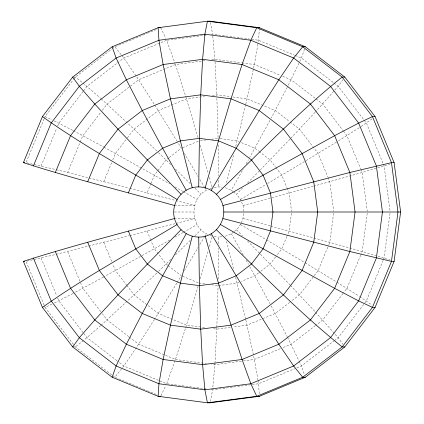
<?xml version="1.0" encoding="UTF-8"?>
<svg xmlns="http://www.w3.org/2000/svg" width="424" height="424" viewBox="0 0 424 424"><rect width="100%" height="100%" fill="white"/><g stroke="black" fill="none" stroke-linecap="round" stroke-linejoin="round"><path stroke-width="0.32" stroke-dasharray="2.12 1.59" d="M216.839 327.174L218.116 284.334M218.19 279.087L218.625 248.268M218.689 243.678L218.784 237.117L222.028 236.693M216.818 327.837L215.048 362.048M215.016 362.706L212.8 387.865M259.345 28.36L258.576 40.259L258.025 43.455M207.447 234.255C189.528 226.294 189.528 197.706 207.447 189.745M234.44 231.361C240.064 227.19 243.344 220.236 243.694 213.299M291.474 213.272L289.136 231.059L287.175 235.797M333.603 213.288L329.782 242.321L328.044 246.53M367.211 213.293L362.181 251.517L360.935 254.532M390.006 213.299L384.128 258.02L383.376 259.827M257.914 44.091L254.374 64.522L245.856 103.933M210.315 401.56L212.625 389.799L258.576 383.741L294.669 368.769M245.703 104.569L235.67 146.64M226.575 182.601L233.884 153.705M200.314 278.701L208.359 250.197M209.429 246.397L212.111 236.899M198.125 286.274L185.696 327.657M129.362 337.064L138.68 344.224L175.451 359.478L185.495 328.282M304.512 49.131L301.4 58.024L299.185 62.725M175.001 360.718L166.669 383.741L123.85 365.976L117.543 361.131M44.064 119.022L26.028 162.62L55.645 169.542M44.313 118.418L45.066 116.6L73.352 79.686M41.123 165.98L56.615 128.536M57.611 126.119L58.862 123.103L83.104 91.462M56.275 169.695L67.639 172.483L82.871 135.659L100.748 112.334M67.639 172.483L103.774 181.679L111.729 162.44M112.726 160.034L115.46 153.424L126.93 138.452M129.871 188.468L147.059 192.941L150.732 184.058M150.981 183.465L154.405 175.176L166.097 159.922L168.72 157.908M286.931 236.391L281.79 248.824L275.945 256.451M327.794 247.134L318.095 270.576L299.503 294.839L290.223 301.973M360.686 255.137L346.954 288.341L343.376 293.005M383.126 260.431L366.389 300.897L338.172 337.721L335.018 340.143M298.904 63.314L287.551 86.745M161.041 395.698L165.826 385.533M287.255 87.323L271.196 118.079M269.94 120.395L249.709 157.431M232.882 191.441L231.324 190.244L243.259 168.948M246.164 163.765L248.422 159.737M184.355 270.666L198.162 247.383M199.842 244.542L204.22 237.159M204.559 236.592L206.239 233.757M176.856 283.089L154.781 318.954M177.2 282.527L181.329 275.78L168.196 265.689M154.431 319.5L136.825 346.943M136.454 347.484L123.85 365.976L114.809 377.238L112.212 375.245M342.963 79.638L338.172 86.279L315.578 111.772M73.75 79.166L75.345 77.083L111.692 49.158M83.502 90.948L87.079 86.279L117.019 63.271M102.332 110.261L107.102 104.039L129.877 86.538M127.327 137.938L134.053 129.161L158.285 110.542L186.496 98.84L204.538 96.46M275.558 256.96L270.104 264.078L259.075 272.553M342.979 293.525L322.722 319.961L315.991 325.129M315.133 112.254L290.456 138.627M290.005 139.099L260.442 169.796M243.779 211.348L243.01 205.497L240.503 199.439L236.518 194.24L242.502 188.129M247.563 182.956L259.981 170.268M170.819 259.44L158.555 271.312M175.541 254.803L190.18 240.429M194.907 235.792L201.045 229.76M156.673 273.125L134.053 294.839L101.241 325.16M100.753 325.59L84.016 340.122M83.507 340.52L75.345 346.917L72.705 346.917M112.212 48.755L114.809 46.762L123.85 58.024L136.454 76.516M117.543 62.869L123.85 58.024L166.669 40.259L175.001 63.282M130.396 86.141L138.68 79.776L175.451 64.522L206.504 60.431M169.245 157.505L181.329 148.22L177.2 141.473M225.277 236.263L231.324 233.757L233.921 231.758M258.55 272.955L254.872 275.78L241.415 281.361M289.709 302.365L275.277 313.458L247.06 325.16L232.887 327.031M315.477 325.526L291.145 344.224L282.707 347.722M334.494 340.546L301.4 365.976L295.284 368.514M372.012 118.895L359.727 127.407M359.17 127.767L336.963 141.807M336.407 142.151L305.047 161.242M304.48 161.581L266.521 184.149M240.503 199.439L265.954 184.482M169.764 240.09L104.023 276.808M174.879 237.175L182.839 232.649M183.412 232.326L197.059 224.561M103.456 277.121L73.5 293.238M72.917 293.546L54.261 303.065M44.313 305.582L45.066 307.4L51.961 304.151M115.413 46.513L146.852 33.47M147.457 33.22L157.129 29.208M182.548 147.711L199.063 140.863M209.869 188.738L212.292 187.737M238.966 282.373L237.133 283.137L218.758 285.559M280.296 348.724L254.374 359.478L242.083 361.094M390.371 163.881L362.181 172.483L313.908 186.078M313.272 186.253L270.814 197.929M243.01 205.497L270.183 198.098M129.871 235.532L175.557 223.528M176.188 223.358L194.552 218.503L174.497 218.503M56.275 254.305L129.235 235.696M44.064 304.978L26.028 261.38L55.645 254.458M167.326 40.174L206.059 35.07M211.311 34.376L212.625 34.201L258.576 40.259L294.669 55.231M211.677 59.747L214.91 59.323L241.436 62.821M212.27 95.442L216.781 94.843L230.306 96.63M200.377 140.689L206.287 139.909M211.534 139.22L218.1 138.357L216.839 96.826M214.237 187.482L218.784 186.883L222.028 187.307M230.306 327.37L216.781 329.156L212.27 328.558M241.436 361.179L214.91 364.677L211.677 364.253M74.025 77.083L75.345 77.083L82.484 82.68M174.497 205.497L194.552 205.497L176.188 200.642M174.291 212L193.699 212M242.083 62.906L254.374 64.522L280.296 75.276M232.887 96.969L247.06 98.84L275.277 110.542L289.709 121.635M220.067 138.611L237.133 140.863L238.966 141.627M214.237 236.518L218.784 237.117M199.063 283.137L206.287 284.091M211.534 284.78L218.1 285.644M204.538 327.54L186.496 325.16L158.285 313.458L134.053 294.839L127.327 286.062M175.451 359.478L206.504 363.569M167.326 383.826L206.059 388.93M211.311 389.624L212.625 389.799M103.774 181.679L129.235 188.304M147.059 192.941L175.557 200.472M243.01 218.503L270.183 225.902M270.814 226.072L313.272 237.747M313.908 237.922L362.181 251.517L390.371 260.119M295.284 55.486L301.4 58.024L333.444 82.643M282.707 76.278L291.145 79.776L315.477 98.474M241.415 142.639L254.872 148.22L258.55 151.045M225.277 187.737L231.324 190.244M209.869 235.262L211.687 236.014M182.548 276.289L198.453 282.882M115.413 377.487L146.852 390.531M147.457 390.78L157.129 394.792M45.066 116.6L51.961 119.849M54.261 120.935L72.917 130.454M73.5 130.762L103.456 146.879M104.023 147.192L169.764 183.91M174.879 186.825L182.839 191.351M183.412 191.674L197.059 199.439M240.503 224.561L265.954 239.518M266.521 239.852L304.48 262.419M305.047 262.758L336.407 281.849M336.963 282.193L359.17 296.233M359.727 296.593L372.012 305.105M333.969 83.051L338.172 86.279L366.389 123.103L383.126 163.569M315.991 98.872L322.722 104.039L342.979 130.475M290.223 122.027L299.503 129.161L318.095 153.424L327.794 176.866M259.075 151.448L270.104 159.922L275.558 167.04M233.401 191.844L236.518 194.24M167.671 265.286L166.097 264.078L154.405 248.824L150.488 239.348M128.843 336.667L107.102 319.961L102.332 313.739M117.019 360.729L87.079 337.721L83.502 333.052M111.692 374.843L75.345 346.917L73.75 344.834M82.998 83.083L100.753 98.41M101.241 98.84L134.053 129.161L156.673 150.875M158.555 152.688L170.819 164.56M175.541 169.197L190.18 183.571M194.907 188.208L201.045 194.24M236.518 229.76L242.502 235.871M247.563 241.044L259.981 253.732M260.442 254.204L290.005 284.901M290.456 285.373L315.133 311.746M315.578 312.228L338.172 337.721L342.963 344.362M343.376 130.995L346.954 135.659L360.686 168.863M275.945 167.549L281.79 175.176L286.931 187.609M126.93 285.548L115.46 270.576L112.726 263.966M100.748 311.666L82.871 288.341L67.639 251.517M83.104 332.538L58.862 300.897L57.611 297.881M45.066 307.4L73.352 344.315M136.825 77.057L154.431 104.5M154.781 105.046L176.856 140.911M184.355 153.334L198.162 176.617M199.842 179.458L204.22 186.841M204.559 187.408L206.239 190.244M231.324 233.757L243.259 255.052M246.164 260.235L248.422 264.263M249.709 266.569L269.94 303.605M271.196 305.921L287.255 336.677M287.551 337.255L298.904 360.686M299.185 361.274L301.4 365.976L304.512 374.869M160.76 27.703L165.826 38.467M383.376 164.173L384.128 165.98L390.091 211.353M360.935 169.468L362.181 172.483L367.295 211.353M328.044 177.471L329.782 181.679L333.688 211.353M287.175 188.203L289.136 192.941L291.558 211.364M147.059 231.059L150.244 238.76M103.774 242.321L111.729 261.56M41.123 258.02L56.615 295.464M175.451 64.522L185.495 95.718M185.696 96.343L198.125 137.726M200.314 145.299L208.359 173.803M209.429 177.603L212.111 187.101M226.575 241.399L233.884 270.295M235.67 277.36L245.703 319.431M245.856 320.067L254.374 359.478L257.914 379.909M210.315 22.44L212.625 34.201M258.025 380.545L258.576 383.741L259.26 394.315M212.8 36.135L215.016 61.295M215.048 61.952L216.818 96.163M218.1 138.357L218.116 139.666M218.19 144.913L218.625 175.732M218.689 180.322L218.784 186.883"/><path stroke-width="0.64" d="M198.724 186.883L199.407 138.357L200.727 94.843L202.598 59.323L204.882 34.201L207.431 21.2L210.076 21.2L259.387 27.703L305.344 46.762L344.802 77.083L375.081 116.6L394.119 162.62L400.611 212L394.119 261.38L375.081 307.4L344.802 346.917L305.344 377.238L259.387 396.297L210.076 402.8L207.431 402.8L158.12 396.297L112.164 377.238L72.705 346.917L42.426 307.4L23.389 261.38C73.23 245.326 124.078 232.585 174.497 218.503C170.941 205.545 179.23 191.139 192.231 187.737C205.19 184.175 219.568 192.501 222.955 205.497C226.511 218.455 218.222 232.861 205.216 236.263C192.263 239.825 177.884 231.499 174.497 218.503M192.231 236.263L180.375 283.137L170.448 325.16L163.134 359.478L158.931 383.741L158.12 396.297L160.76 396.297M205.216 187.737L218.445 140.863L231.011 98.84L242.056 64.522L250.838 40.259L256.748 27.703L259.387 27.703M112.164 377.238L116.107 365.976L126.363 344.224L142.231 313.458L162.636 275.78L186.184 233.757M174.497 205.497C124.078 191.415 73.23 178.674 23.389 162.62L42.426 116.6L72.705 77.083L112.164 46.762L158.12 27.703L207.431 21.2L256.748 27.703L302.704 46.762L342.163 77.083L372.442 116.6L391.479 162.62L397.972 212L391.479 261.38L372.442 307.4L342.163 346.917L302.704 377.238L256.748 396.297L207.431 402.8L204.882 389.799L202.598 364.677L200.727 329.156L199.407 285.644L198.724 237.117M33.379 165.98L51.119 123.103L79.336 86.279L116.107 58.024L158.931 40.259L204.882 34.201L250.838 40.259L293.657 58.024L330.429 86.279L358.646 123.103L376.385 165.98L382.432 212L376.385 258.02L358.646 300.897L330.429 337.721L293.657 365.976L250.838 383.741L204.882 389.799L158.931 383.741L116.107 365.976L79.336 337.721L51.119 300.897L33.379 258.02M55.327 172.483L70.554 135.659L94.785 104.039L126.363 79.776L163.134 64.522L202.598 59.323L242.056 64.522L278.828 79.776L310.405 104.039L334.637 135.659L349.869 172.483L355.063 212L349.869 251.517L334.637 288.341L310.405 319.961L278.828 344.224L242.056 359.478L202.598 364.677L163.134 359.478L126.363 344.224L94.785 319.961L70.554 288.341L55.327 251.517M87.726 181.679L99.412 153.424L118.005 129.161L142.231 110.542L170.448 98.84L200.727 94.843L231.011 98.84L259.223 110.542L283.455 129.161L302.047 153.424L313.734 181.679L317.719 212L313.734 242.321L302.047 270.576L283.455 294.839L259.223 313.458L231.011 325.16L200.727 329.156L170.448 325.16L142.231 313.458L118.005 294.839L99.412 270.576L87.726 242.321M128.371 192.941L135.717 175.176L147.404 159.922L162.636 148.22L180.375 140.863L199.407 138.357L218.445 140.863L236.179 148.22L251.411 159.922L263.103 175.176L270.448 192.941L272.955 212L270.448 231.059L263.103 248.824L251.411 264.078L236.179 275.78L218.445 283.137L199.407 285.644L180.375 283.137L162.636 275.78L147.404 264.078L135.717 248.824L128.371 231.059M211.269 190.244L236.179 148.22L259.223 110.542L278.828 79.776L293.657 58.024L302.704 46.762L305.344 46.762M72.705 346.917L79.336 337.721L94.785 319.961L118.005 294.839L147.404 264.078L180.99 229.76M216.463 194.24C257.713 154.553 297.431 112.922 342.163 77.083L344.802 77.083M42.426 307.4C85.351 276.846 131.944 251.782 177.004 224.561M220.448 199.439L263.103 175.176L334.637 135.659L358.646 123.103L372.442 116.6L375.081 116.6M222.955 205.497L349.869 172.483L391.479 162.62L394.119 162.62M208.778 21.37L210.076 21.2M160.76 27.703L158.12 27.703L158.931 40.259L163.134 64.522L170.448 98.84L180.375 140.863L192.231 187.737M23.389 162.62L24.709 162.62M223.808 212L400.611 212M23.389 261.38L24.709 261.38M394.119 261.38L391.479 261.38L349.869 251.517L222.955 218.503M375.081 307.4L372.442 307.4L358.646 300.897L334.637 288.341L263.103 248.824L220.448 224.561M344.802 346.917L342.163 346.917C297.431 311.078 257.713 269.447 216.463 229.76M305.344 377.238L302.704 377.238L293.657 365.976L278.828 344.224L259.223 313.458L236.179 275.78L211.269 233.757M259.387 396.297L256.748 396.297L250.838 383.741L242.056 359.478L231.011 325.16L218.445 283.137L205.216 236.263M208.778 402.63L210.076 402.8M177.004 199.439C131.944 172.218 85.351 147.154 42.426 116.6M180.99 194.24L147.404 159.922L118.005 129.161L94.785 104.039L79.336 86.279L72.705 77.083M186.184 190.244L162.636 148.22L142.231 110.542L126.363 79.776L116.107 58.024L112.164 46.762"/></g></svg>
